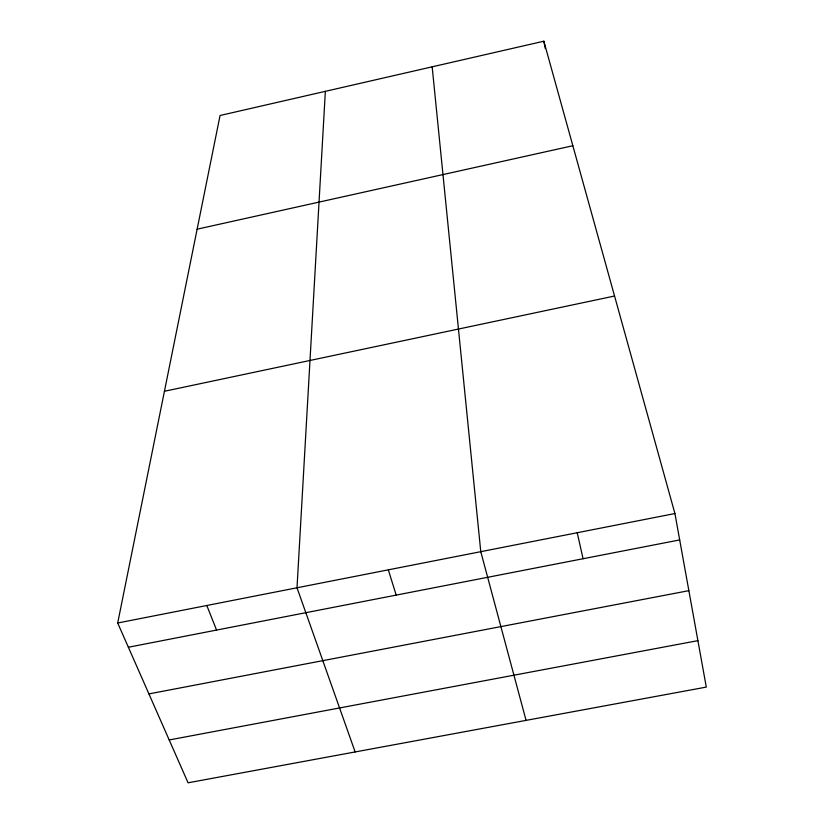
<?xml version="1.0" encoding="UTF-8"?>
<svg xmlns="http://www.w3.org/2000/svg" width="824" height="824" viewBox="0 0 824 824"><rect width="100%" height="100%" fill="white"/><g stroke="black" fill="none" stroke-linecap="round" stroke-linejoin="round"><path stroke-width="1.24" d="M325.356 91.33L297.011 587.78L355.144 751.941M117.698 623.006L220.06 115.494L543.84 41.2L674.918 513.537L706.302 687.092L188.068 782.8L117.698 623.006L674.918 513.537M197.121 229.185L572.845 145.735M164.429 391.266L614.549 296.022M128.369 647.242L679.687 539.926M148.917 693.911L688.864 590.664M169.198 739.952L697.907 640.65M206.803 605.496L216.568 630.082M388.32 569.837L396.19 595.113M526.062 720.382L480.773 551.678L432.167 66.826M577.222 532.726L583.062 558.734M543.84 41.2L545.292 48.554"/></g></svg>
